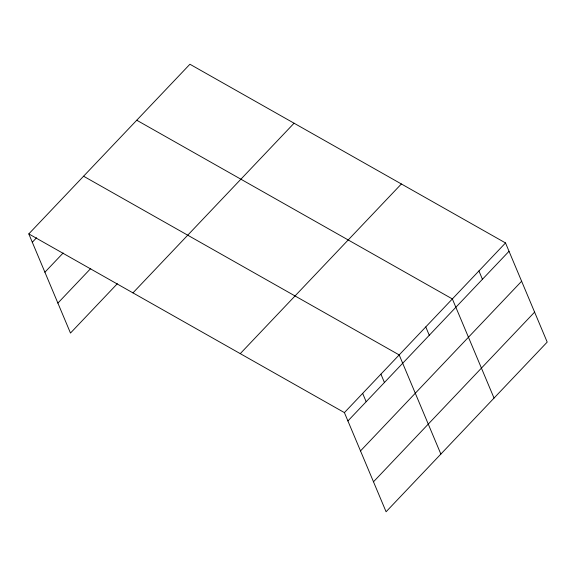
<?xml version="1.0" encoding="UTF-8"?>
<svg xmlns="http://www.w3.org/2000/svg" width="576" height="576" viewBox="0 0 576 576"><rect width="100%" height="100%" fill="white"/><g stroke="black" fill="none" stroke-linecap="round" stroke-linejoin="round"><path stroke-width="0.86" d="M28.8 233.906L189.914 64.238L505.519 242.942L547.2 342.094L386.086 511.762L344.405 412.61L28.8 233.906L70.481 333.058L117.346 283.702M32.306 242.251L36.569 237.766M44.899 272.218L63.166 252.986M57.881 303.091L90.749 268.481M132.948 292.882L294.062 123.214M240.257 353.642L401.371 183.967M344.405 412.61L505.519 242.942M347.911 420.955L509.026 251.28M360.511 450.922L521.626 281.246M373.486 481.795L534.6 312.12M136.75 120.233L452.354 298.937L494.035 398.081M83.578 176.22L399.19 354.924L440.863 454.075M478.937 270.936L482.443 279.281M425.772 326.93L429.278 335.268M380.923 374.155L384.43 382.493M362.664 393.386L366.17 401.724"/></g></svg>
